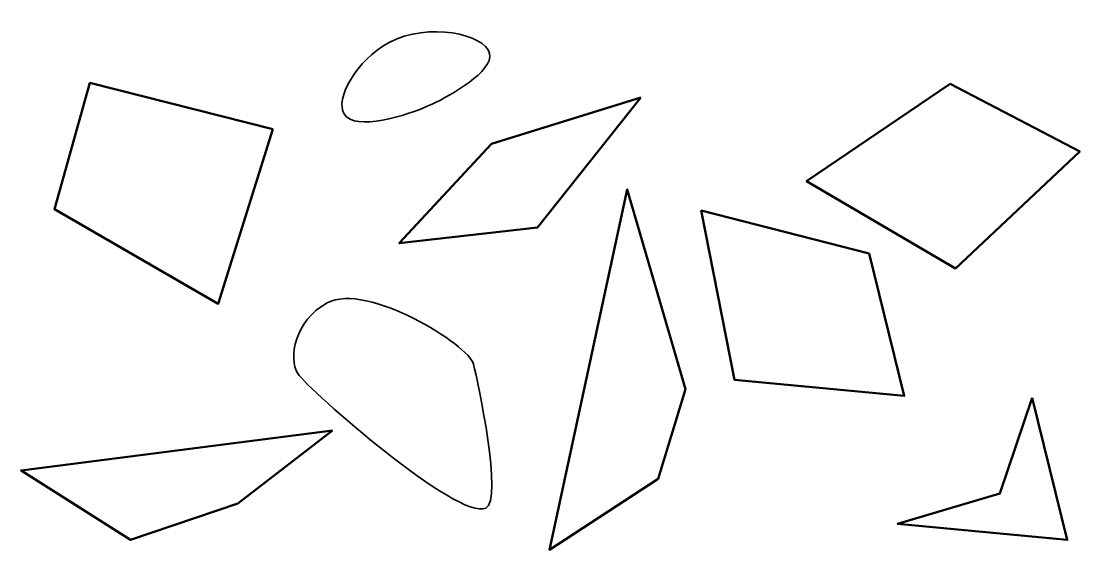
# Model space of a CAD drawing. Header units: millimetres. Extents: x 6 to 184, y 3 to 92.
import ezdxf

# ---------------------------------------------------------------- set-up
doc = ezdxf.new("R2010")
doc.units = ezdxf.units.MM
doc.header["$MEASUREMENT"] = 0
doc.layers.add('Layer 1', color=7, linetype='Continuous', lineweight=0)

msp = doc.modelspace()

# ---------------------------------------------------------------- linework, layer by layer
at = {"layer": 'Layer 1', "color": 18, "lineweight": 35, "true_color": 0x000000}
for points in [[(60.32, 76.35), (58.65, 78.89), (62.4, 85.47), (67.73, 88.34), (74.49, 91.98), (83.93, 89.73), (84.67, 86.58), (85.38, 83.56), (78.13, 79.52), (75.14, 78.11), (70.53, 75.95), (62.18, 73.53), (60.32, 76.35)], [(52.52, 32.88), (50.85, 35.42), (52.08, 41.85), (57.42, 44.72), (64.17, 48.35), (81.26, 37.6), (82, 34.45), (82.71, 31.42), (87.02, 11.7), (84.04, 10.3), (79.43, 8.14), (54.38, 30.06), (52.52, 32.88)]]:
    msp.add_open_spline(points, degree=3, knots=[0, 0, 0, 0, 1, 1, 1, 2, 2, 2, 3, 3, 3, 4, 4, 4, 4], dxfattribs=at)
at = {"layer": 'Layer 1', "color": 1, "lineweight": 50, "true_color": 0xff0000}
for points in [[(48.33, 73.87), (48.33, 73.87), (39.16, 44.59), (39.16, 44.59), (39.16, 44.59), (11.68, 60.47), (11.68, 60.47), (11.68, 60.47), (17.64, 81.63), (17.64, 81.63), (17.64, 81.63), (48.33, 73.87), (48.33, 73.87)], [(161.92, 81.46), (161.92, 81.46), (183.69, 70.1), (183.69, 70.1), (183.69, 70.1), (162.84, 50.52), (162.84, 50.52), (162.84, 50.52), (137.87, 65.16), (137.87, 65.16), (137.87, 65.16), (161.92, 81.46), (161.92, 81.46)], [(110.07, 79.16), (110.07, 79.16), (92.71, 57.36), (92.71, 57.36), (92.71, 57.36), (69.53, 54.72), (69.53, 54.72), (69.53, 54.72), (85.02, 71.4), (85.02, 71.4), (85.02, 71.4), (110.07, 79.16), (110.07, 79.16)], [(117.55, 30.27), (117.55, 30.27), (112.96, 15.2), (112.96, 15.2), (112.96, 15.2), (94.72, 3.32), (94.72, 3.32), (94.72, 3.32), (107.77, 63.75), (107.77, 63.75), (107.77, 63.75), (117.55, 30.27), (117.55, 30.27)], [(148.34, 52.99), (148.34, 52.99), (154.23, 29.14), (154.23, 29.14), (154.23, 29.14), (125.77, 31.82), (125.77, 31.82), (125.77, 31.82), (120.19, 60.22), (120.19, 60.22), (120.19, 60.22), (148.34, 52.99), (148.34, 52.99)], [(175.68, 28.82), (175.68, 28.82), (181.57, 4.97), (181.57, 4.97), (181.57, 4.97), (153.11, 7.66), (153.11, 7.66), (153.11, 7.66), (170.29, 12.74), (170.29, 12.74), (170.29, 12.74), (175.68, 28.82), (175.68, 28.82)], [(58.32, 23.32), (58.32, 23.32), (42.45, 11.08), (42.45, 11.08), (42.45, 11.08), (24.46, 4.97), (24.46, 4.97), (24.46, 4.97), (6.11, 16.62), (6.11, 16.62), (6.11, 16.62), (58.32, 23.32), (58.32, 23.32)]]:
    msp.add_open_spline(points, degree=3, knots=[0, 0, 0, 0, 1, 1, 1, 2, 2, 2, 3, 3, 3, 4, 4, 4, 4], dxfattribs=at)

doc.saveas('drawing.dxf')
